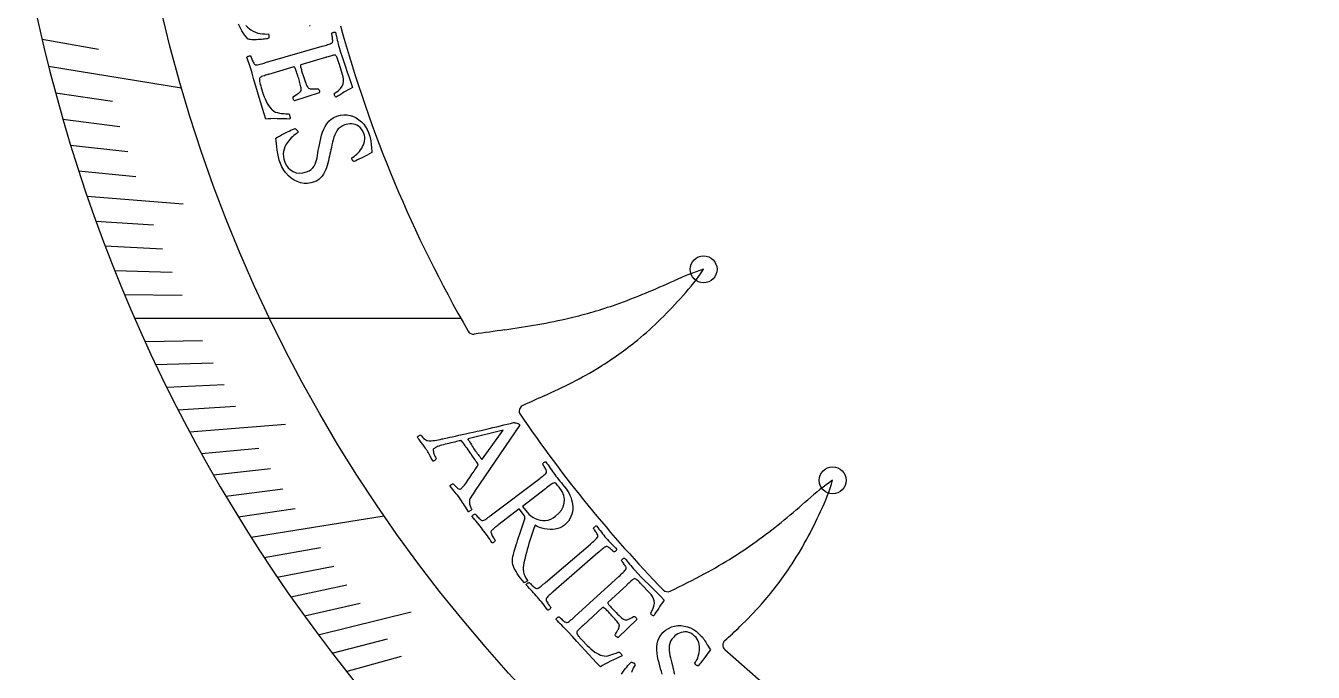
# Model space of a CAD drawing. Header units: millimetres. Extents: x -94 to 94, y -94 to 94.
# Drawn here: x -66.4 to -12.3, y -14.9 to 12.3 of the extents above; entities that cross this region are included whole.
import ezdxf

# ---------------------------------------------------------------- set-up
doc = ezdxf.new("R2010")
doc.units = ezdxf.units.MM
for name, color, linetype in [('CUT_INNER', 6, 'Continuous'), ('CUT_OUTER', 1, 'Continuous'), ('ENGRAVE', 7, 'Continuous'), ('ENGRAVE_FINE', 8, 'Continuous'), ('TEXT', 5, 'Continuous')]:
    doc.layers.add(name, color=color, linetype=linetype)

msp = doc.modelspace()

# ---------------------------------------------------------------- linework, layer by layer
at = {"layer": 'CUT_INNER'}
for centre, radius, start, end in [((0, 27.004), 67.496, 125.98241, 240.82111), ((-0.009, 27.001), 55.202, 195.4689, 209.9444), ((-35.215, -6.798), 9.263, 107.2103, 115.3942), ((-45.303, 6.902), 8.804, 317.4515, 326.5614), ((-63.52, 56.142), 59.75, 292.77412, 294.03163), ((-47.971, 18.677), 19.182, 283.2791, 289.3184), ((-49.293, 22.356), 23.091, 289.3961, 292.6761), ((-52.775, 13.256), 18.609, 314.4301, 318.5977), ((-49.133, 23.657), 24.296, 279.9884, 283.2492), ((39.773, -603.913), 609.53, 98.118737, 98.240452), ((-52.616, 43.585), 44.526, 278.1445, 279.9546), ((-50.602, 11.034), 15.502, 309.5309, 314.4427), ((-47.625, -0.428), 0.25, 210.0586, 278.2129), ((-49.736, 10.01), 14.16, 301.5225, 309.4648), ((-51.223, 12.466), 17.031, 297.0816, 301.4671), ((-56.26, 22.368), 28.141, 294.3725, 297.0355), ((-45.45, -3.899), 0.25, 119.6532, 214.2773), ((710.193, -1679.071), 1837.964, 114.248443, 114.280096), ((-0.05, 26.964), 55.147, 214.2085, 224.1029), ((-27.341, -14.483), 9.263, 124.0853, 132.2692), ((-40.971, -4.302), 8.804, 334.3265, 343.4364), ((-72.698, 37.529), 59.75, 309.64912, 310.90663), ((-49.275, 9.328), 23.091, 306.2711, 309.5511), ((-49.966, -0.391), 18.609, 331.3051, 335.4727), ((-46.881, 6.106), 19.077, 302.1704, 306.199), ((-47.242, -1.886), 15.502, 326.4059, 331.3177), ((-47.879, 7.733), 20.985, 298.3741, 302.1103), ((-52.403, 16.154), 30.544, 295.2713, 298.3345), ((-46.115, -2.615), 14.16, 318.3975, 326.3398), ((-39.471, -11.242), 0.25, 224.1211, 295.471), ((-48.251, -0.696), 17.031, 313.9566, 318.3421), ((-49.49, 0.454), 18.719, 311.5949, 314.2437), ((-36.896, -13.731), 0.25, 131.9149, 227.9883), ((-0.007, 26.994), 55.199, 227.8306, 243.3541)]:
    msp.add_arc(centre, radius, start, end, dxfattribs=at)
at = {"layer": 'CUT_OUTER'}
msp.add_arc((0, 0), 94.5, 187.01862, 352.61767, dxfattribs=at)
at = {"layer": 'ENGRAVE'}
for points in [[(-65.467, 10.579), (-59.88, 9.677)], [(-61.859, 0), (-48.156, 0)], [(-56.962, -9.205), (-51.374, -8.302)]]:
    msp.add_lwpolyline(points, dxfattribs=at)
for centre, radius in [((0, 27.004), 62.336), ((-37.955, 2.051), 0.567), ((-32.532, -6.811), 0.567)]:
    msp.add_circle(centre, radius, dxfattribs=at)
at = {"layer": 'ENGRAVE_FINE'}
for points in [[(-65.741, 11.711), (-63.365, 11.288)], [(-65.176, 9.461), (-62.786, 9.114)], [(-64.869, 8.355), (-62.472, 8.046)], [(-64.545, 7.263), (-62.142, 6.993)], [(-64.205, 6.185), (-61.798, 5.953)], [(-63.85, 5.12), (-59.822, 4.797)], [(-63.48, 4.068), (-61.065, 3.913)], [(-63.095, 3.03), (-60.678, 2.914)], [(-62.696, 2.006), (-60.277, 1.929)], [(-62.284, 0.996), (-59.864, 0.958)], [(-61.42, -0.983), (-59, -0.944)], [(-60.97, -1.951), (-58.55, -1.874)], [(-60.507, -2.906), (-58.09, -2.79)], [(-60.033, -3.847), (-57.618, -3.692)], [(-59.547, -4.775), (-55.519, -4.452)], [(-59.05, -5.688), (-56.643, -5.456)], [(-58.543, -6.588), (-56.141, -6.317)], [(-58.026, -7.474), (-55.629, -7.165)], [(-57.498, -8.346), (-55.108, -7.999)], [(-56.416, -10.05), (-54.04, -9.627)], [(-55.86, -10.882), (-53.493, -10.421)], [(-55.297, -11.7), (-52.938, -11.201)], [(-54.724, -12.505), (-52.376, -11.968)], [(-54.144, -13.296), (-50.24, -12.337)], [(-53.556, -14.074), (-51.23, -13.463)], [(-52.961, -14.839), (-50.647, -14.191)]]:
    msp.add_lwpolyline(points, dxfattribs=at)
at = {"layer": 'TEXT'}
for points in [[(-57.181, 12.285), (-57.115, 12.216), (-57.047, 12.156), (-56.977, 12.105), (-56.879, 12.047), (-56.781, 12.002), (-56.681, 11.969), (-56.579, 11.95), (-56.481, 11.939), (-56.39, 11.932), (-56.306, 11.93), (-56.23, 11.932), (-56.216, 11.885), (-56.211, 11.837), (-56.215, 11.79), (-56.228, 11.742), (-56.253, 11.736), (-56.289, 11.73), (-56.336, 11.724), (-56.394, 11.718), (-56.458, 11.712), (-56.526, 11.707), (-56.596, 11.701), (-56.668, 11.697), (-56.741, 11.693), (-56.809, 11.691), (-56.874, 11.691), (-56.935, 11.693), (-56.989, 11.697), (-57.033, 11.703), (-57.067, 11.71), (-57.09, 11.72), (-57.182, 11.825), (-57.267, 11.94), (-57.346, 12.066), (-57.42, 12.202), (-57.487, 12.351)], [(-54.483, 12.281), (-54.495, 12.278), (-54.508, 12.28)], [(-39.695, -14.947), (-39.727, -14.842), (-39.76, -14.733), (-39.793, -14.609), (-39.825, -14.481), (-39.855, -14.35), (-39.884, -14.214), (-39.907, -14.078), (-39.917, -13.943), (-39.916, -13.809), (-39.903, -13.677), (-39.874, -13.55), (-39.823, -13.429), (-39.752, -13.315), (-39.66, -13.207), (-39.548, -13.108), (-39.429, -13.029), (-39.303, -12.972), (-39.17, -12.935), (-39.035, -12.916), (-38.9, -12.916), (-38.766, -12.932), (-38.632, -12.965), (-38.503, -13.014), (-38.382, -13.076), (-38.27, -13.151), (-38.165, -13.24), (-38.165, -13.24), (-38.105, -13.298), (-38.052, -13.354), (-38.006, -13.406), (-37.967, -13.455), (-37.932, -13.503), (-37.898, -13.553), (-37.864, -13.605), (-37.832, -13.659), (-37.797, -13.716), (-37.758, -13.78), (-37.714, -13.85), (-37.665, -13.926), (-37.73, -14.021), (-37.798, -14.116), (-37.868, -14.211), (-37.941, -14.306), (-38.011, -14.395), (-38.071, -14.472), (-38.123, -14.537), (-38.165, -14.589), (-38.175, -14.599), (-38.188, -14.603), (-38.205, -14.601), (-38.225, -14.594), (-38.246, -14.584), (-38.264, -14.574), (-38.279, -14.564), (-38.291, -14.554), (-38.304, -14.54), (-38.313, -14.525), (-38.319, -14.51), (-38.321, -14.494), (-38.29, -14.447), (-38.259, -14.393), (-38.23, -14.332), (-38.202, -14.264), (-38.177, -14.191), (-38.157, -14.115), (-38.142, -14.037), (-38.132, -13.956), (-38.127, -13.874), (-38.13, -13.794), (-38.141, -13.713), (-38.158, -13.634), (-38.185, -13.557), (-38.222, -13.485), (-38.27, -13.418), (-38.329, -13.355), (-38.411, -13.285), (-38.493, -13.233), (-38.575, -13.198), (-38.658, -13.18), (-38.739, -13.176), (-38.817, -13.183), (-38.893, -13.201), (-38.967, -13.229), (-39.036, -13.265), (-39.1, -13.305), (-39.158, -13.349), (-39.21, -13.398), (-39.282, -13.483), (-39.337, -13.571), (-39.374, -13.663), (-39.394, -13.758), (-39.401, -13.856), (-39.398, -13.956), (-39.387, -14.059), (-39.366, -14.164), (-39.341, -14.271), (-39.316, -14.378), (-39.291, -14.487), (-39.266, -14.596), (-39.245, -14.678), (-39.222, -14.765), (-39.199, -14.856), (-39.174, -14.951)], [(-41.403, -14.947), (-41.345, -14.869), (-41.287, -14.792), (-41.233, -14.721), (-41.181, -14.655), (-41.133, -14.594), (-41.09, -14.542), (-41.056, -14.501), (-41.03, -14.471), (-41.014, -14.453), (-40.992, -14.453), (-40.971, -14.455), (-40.95, -14.459), (-40.929, -14.465), (-40.909, -14.472), (-40.89, -14.481), (-40.873, -14.493), (-40.858, -14.506), (-40.843, -14.525), (-40.836, -14.546), (-40.838, -14.568), (-40.848, -14.59), (-40.872, -14.631), (-40.898, -14.68), (-40.926, -14.738), (-40.956, -14.806), (-40.984, -14.88)]]:
    msp.add_lwpolyline(points, dxfattribs=at)
for points in [[(-53.262, 11.366), (-53.204, 11.174), (-53.141, 10.974), (-53.071, 10.765), (-52.996, 10.547), (-52.919, 10.326), (-52.844, 10.108), (-52.77, 9.892), (-52.7, 9.678), (-52.797, 9.63), (-52.89, 9.581), (-52.978, 9.532), (-53.06, 9.482), (-53.142, 9.431), (-53.224, 9.381), (-53.309, 9.331), (-53.395, 9.28), (-53.412, 9.292), (-53.428, 9.31), (-53.442, 9.334), (-53.453, 9.364), (-53.461, 9.396), (-53.462, 9.422), (-53.454, 9.441), (-53.439, 9.453), (-53.303, 9.551), (-53.201, 9.647), (-53.131, 9.742), (-53.095, 9.836), (-53.082, 9.931), (-53.082, 10.029), (-53.095, 10.13), (-53.122, 10.234), (-53.264, 10.69), (-53.27, 10.71), (-53.279, 10.736), (-53.29, 10.769), (-53.303, 10.809), (-53.318, 10.851), (-53.334, 10.892), (-53.35, 10.931), (-53.367, 10.968), (-53.384, 11), (-53.401, 11.023), (-53.417, 11.038), (-53.433, 11.043), (-53.466, 11.041), (-53.502, 11.037), (-53.543, 11.029), (-53.587, 11.018), (-53.633, 11.006), (-53.68, 10.992), (-53.727, 10.979), (-53.776, 10.965), (-53.794, 10.959), (-53.811, 10.954), (-53.826, 10.95), (-53.838, 10.946), (-54.875, 10.637), (-54.884, 10.629), (-54.888, 10.613), (-54.887, 10.588), (-54.882, 10.556), (-54.873, 10.517), (-54.863, 10.477), (-54.851, 10.435), (-54.838, 10.391), (-54.751, 10.106), (-54.722, 10.014), (-54.694, 9.933), (-54.669, 9.864), (-54.645, 9.805), (-54.621, 9.757), (-54.597, 9.717), (-54.571, 9.685), (-54.544, 9.662), (-54.514, 9.646), (-54.48, 9.634), (-54.442, 9.626), (-54.4, 9.623), (-54.352, 9.622), (-54.297, 9.623), (-54.235, 9.626), (-54.165, 9.63), (-54.146, 9.629), (-54.129, 9.618), (-54.114, 9.597), (-54.101, 9.566), (-54.093, 9.534), (-54.09, 9.507), (-54.092, 9.483), (-54.099, 9.463), (-55.139, 9.125), (-55.154, 9.136), (-55.167, 9.154), (-55.179, 9.178), (-55.191, 9.208), (-55.198, 9.24), (-55.199, 9.266), (-55.192, 9.288), (-55.178, 9.305), (-55.111, 9.348), (-55.053, 9.385), (-55.006, 9.417), (-54.97, 9.444), (-54.941, 9.466), (-54.918, 9.486), (-54.9, 9.504), (-54.888, 9.519), (-54.879, 9.533), (-54.871, 9.548), (-54.865, 9.564), (-54.861, 9.58), (-54.856, 9.602), (-54.856, 9.633), (-54.861, 9.671), (-54.87, 9.719), (-54.883, 9.772), (-54.896, 9.827), (-54.911, 9.884), (-54.928, 9.944), (-54.945, 10.004), (-54.962, 10.062), (-54.979, 10.118), (-54.995, 10.172), (-55.007, 10.21), (-55.02, 10.25), (-55.034, 10.292), (-55.049, 10.337), (-55.064, 10.381), (-55.079, 10.422), (-55.094, 10.46), (-55.108, 10.494), (-55.123, 10.522), (-55.137, 10.54), (-55.151, 10.55), (-55.166, 10.55), (-56.225, 10.234), (-56.231, 10.232), (-56.239, 10.23), (-56.248, 10.227), (-56.259, 10.224), (-56.302, 10.211), (-56.35, 10.196), (-56.404, 10.179), (-56.463, 10.16), (-56.519, 10.141), (-56.559, 10.123), (-56.586, 10.106), (-56.598, 10.091), (-56.607, 10.056), (-56.611, 10.018), (-56.61, 9.977), (-56.604, 9.935), (-56.593, 9.886), (-56.578, 9.826), (-56.558, 9.754), (-56.532, 9.67), (-56.449, 9.399), (-56.415, 9.299), (-56.376, 9.202), (-56.332, 9.107), (-56.284, 9.014), (-56.232, 8.929), (-56.179, 8.855), (-56.125, 8.792), (-56.071, 8.741), (-56.006, 8.693), (-55.935, 8.655), (-55.858, 8.628), (-55.774, 8.611), (-55.686, 8.599), (-55.595, 8.59), (-55.5, 8.582), (-55.403, 8.576), (-55.385, 8.572), (-55.369, 8.559), (-55.355, 8.538), (-55.343, 8.508), (-55.329, 8.461), (-55.323, 8.421), (-55.323, 8.387), (-55.331, 8.361), (-55.459, 8.363), (-55.591, 8.366), (-55.728, 8.37), (-55.868, 8.374), (-56.005, 8.376), (-56.13, 8.373), (-56.242, 8.366), (-56.343, 8.353), (-56.417, 8.58), (-56.489, 8.807), (-56.558, 9.034), (-56.624, 9.262), (-56.691, 9.496), (-56.764, 9.745), (-56.841, 10.008), (-56.922, 10.285), (-56.951, 10.382), (-56.979, 10.472), (-57.007, 10.558), (-57.034, 10.638), (-57.06, 10.716), (-57.086, 10.796), (-57.111, 10.878), (-57.135, 10.962), (-57.124, 10.976), (-57.108, 10.987), (-57.087, 10.997), (-57.06, 11.005), (-57.033, 11.01), (-57.01, 11.012), (-56.99, 11.011), (-56.975, 11.007), (-56.968, 10.986), (-56.959, 10.958), (-56.946, 10.923), (-56.93, 10.881), (-56.912, 10.837), (-56.892, 10.794), (-56.871, 10.753), (-56.848, 10.713), (-56.826, 10.679), (-56.805, 10.655), (-56.787, 10.642), (-56.771, 10.638), (-56.731, 10.638), (-56.687, 10.643), (-56.639, 10.651), (-56.586, 10.663), (-56.531, 10.678), (-56.473, 10.693), (-56.413, 10.71), (-56.351, 10.728), (-53.97, 11.416), (-53.908, 11.434), (-53.848, 11.451), (-53.79, 11.469), (-53.734, 11.487), (-53.681, 11.505), (-53.635, 11.523), (-53.595, 11.543), (-53.561, 11.563), (-53.547, 11.575), (-53.538, 11.596), (-53.533, 11.625), (-53.534, 11.663), (-53.537, 11.705), (-53.542, 11.748), (-53.548, 11.792), (-53.556, 11.837), (-53.563, 11.878), (-53.57, 11.912), (-53.576, 11.94), (-53.581, 11.96), (-53.569, 11.971), (-53.553, 11.982), (-53.532, 11.992), (-53.506, 12.001), (-53.48, 12.008), (-53.456, 12.011), (-53.437, 12.01), (-53.421, 12.005), (-53.401, 11.922), (-53.381, 11.841), (-53.362, 11.759), (-53.344, 11.679), (-53.325, 11.599), (-53.305, 11.521), (-53.284, 11.443), (-53.262, 11.366)], [(-52.028, 7.789), (-52, 7.71), (-51.977, 7.637), (-51.959, 7.57), (-51.946, 7.509), (-51.936, 7.45), (-51.927, 7.39), (-51.92, 7.329), (-51.914, 7.266), (-51.909, 7.199), (-51.902, 7.124), (-51.893, 7.042), (-51.883, 6.953), (-51.984, 6.897), (-52.087, 6.841), (-52.192, 6.787), (-52.299, 6.734), (-52.401, 6.685), (-52.489, 6.642), (-52.564, 6.607), (-52.625, 6.58), (-52.638, 6.575), (-52.652, 6.577), (-52.666, 6.586), (-52.681, 6.601), (-52.695, 6.619), (-52.707, 6.636), (-52.716, 6.652), (-52.722, 6.666), (-52.727, 6.684), (-52.729, 6.702), (-52.728, 6.718), (-52.723, 6.734), (-52.674, 6.762), (-52.623, 6.797), (-52.57, 6.839), (-52.514, 6.888), (-52.46, 6.942), (-52.408, 7.001), (-52.36, 7.064), (-52.315, 7.132), (-52.275, 7.203), (-52.242, 7.277), (-52.216, 7.354), (-52.197, 7.433), (-52.186, 7.513), (-52.188, 7.595), (-52.201, 7.676), (-52.226, 7.759), (-52.269, 7.857), (-52.319, 7.941), (-52.378, 8.008), (-52.444, 8.061), (-52.514, 8.1), (-52.588, 8.128), (-52.664, 8.146), (-52.742, 8.153), (-52.82, 8.152), (-52.895, 8.145), (-52.967, 8.13), (-53.036, 8.11), (-53.138, 8.065), (-53.226, 8.01), (-53.3, 7.945), (-53.36, 7.868), (-53.409, 7.783), (-53.451, 7.692), (-53.486, 7.595), (-53.514, 7.492), (-53.539, 7.385), (-53.564, 7.277), (-53.589, 7.169), (-53.615, 7.06), (-53.633, 6.977), (-53.651, 6.889), (-53.67, 6.797), (-53.69, 6.701), (-53.711, 6.603), (-53.736, 6.504), (-53.764, 6.407), (-53.795, 6.309), (-53.831, 6.214), (-53.874, 6.123), (-53.924, 6.038), (-53.981, 5.958), (-54.047, 5.885), (-54.122, 5.822), (-54.207, 5.769), (-54.301, 5.725), (-54.448, 5.679), (-54.593, 5.658), (-54.739, 5.66), (-54.883, 5.687), (-55.024, 5.735), (-55.156, 5.8), (-55.281, 5.882), (-55.397, 5.981), (-55.502, 6.094), (-55.593, 6.217), (-55.67, 6.35), (-55.731, 6.493), (-55.778, 6.632), (-55.816, 6.772), (-55.845, 6.913), (-55.865, 7.053), (-55.881, 7.19), (-55.896, 7.319), (-55.912, 7.441), (-55.928, 7.554), (-55.851, 7.599), (-55.771, 7.645), (-55.687, 7.69), (-55.601, 7.735), (-55.515, 7.778), (-55.434, 7.818), (-55.359, 7.854), (-55.289, 7.887), (-55.227, 7.915), (-55.178, 7.937), (-55.142, 7.952), (-55.119, 7.961), (-55.101, 7.952), (-55.083, 7.94), (-55.066, 7.927), (-55.049, 7.913), (-55.034, 7.898), (-55.022, 7.881), (-55.011, 7.863), (-55.003, 7.844), (-54.998, 7.82), (-55.002, 7.799), (-55.013, 7.781), (-55.032, 7.765), (-55.071, 7.739), (-55.116, 7.706), (-55.167, 7.666), (-55.223, 7.619), (-55.282, 7.564), (-55.34, 7.503), (-55.396, 7.436), (-55.451, 7.361), (-55.501, 7.28), (-55.542, 7.193), (-55.574, 7.1), (-55.597, 7.002), (-55.608, 6.897), (-55.602, 6.787), (-55.581, 6.671), (-55.543, 6.549), (-55.484, 6.424), (-55.407, 6.316), (-55.31, 6.225), (-55.195, 6.151), (-55.066, 6.101), (-54.928, 6.083), (-54.782, 6.097), (-54.628, 6.142), (-54.523, 6.189), (-54.435, 6.245), (-54.365, 6.308), (-54.312, 6.38), (-54.271, 6.458), (-54.237, 6.543), (-54.21, 6.633), (-54.19, 6.73), (-54.173, 6.831), (-54.155, 6.935), (-54.138, 7.043), (-54.119, 7.155), (-54.094, 7.281), (-54.066, 7.41), (-54.035, 7.541), (-54.001, 7.676), (-53.961, 7.808), (-53.911, 7.933), (-53.85, 8.053), (-53.78, 8.165), (-53.697, 8.267), (-53.599, 8.353), (-53.485, 8.424), (-53.355, 8.479), (-53.21, 8.519), (-53.069, 8.537), (-52.93, 8.533), (-52.795, 8.508), (-52.665, 8.464), (-52.544, 8.405), (-52.431, 8.331), (-52.325, 8.242), (-52.231, 8.142), (-52.15, 8.033), (-52.083, 7.915), (-52.028, 7.789)], [(-48.941, -5.077), (-48.931, -5.075), (-48.902, -5.069), (-48.855, -5.059), (-48.788, -5.045), (-48.705, -5.027), (-48.608, -5.005), (-48.498, -4.981), (-48.374, -4.954), (-48.24, -4.923), (-48.099, -4.892), (-47.949, -4.859), (-47.792, -4.825), (-47.631, -4.79), (-47.467, -4.753), (-47.301, -4.715), (-47.134, -4.676), (-46.967, -4.637), (-46.804, -4.598), (-46.645, -4.56), (-46.489, -4.522), (-46.339, -4.486), (-46.198, -4.452), (-46.067, -4.42), (-45.945, -4.391), (-45.917, -4.389), (-45.883, -4.392), (-45.844, -4.4), (-45.801, -4.412), (-45.759, -4.427), (-45.726, -4.442), (-45.702, -4.458), (-45.686, -4.474), (-45.683, -4.479), (-45.681, -4.482), (-45.681, -4.485), (-45.68, -4.487), (-45.681, -4.49), (-45.681, -4.494), (-45.68, -4.498), (-45.68, -4.504), (-47.548, -7.239), (-47.638, -7.376), (-47.705, -7.48), (-47.748, -7.549), (-47.769, -7.583), (-47.783, -7.617), (-47.792, -7.655), (-47.794, -7.698), (-47.791, -7.745), (-47.783, -7.793), (-47.773, -7.84), (-47.759, -7.884), (-47.743, -7.927), (-47.727, -7.964), (-47.713, -7.994), (-47.702, -8.015), (-47.694, -8.029), (-47.701, -8.047), (-47.715, -8.065), (-47.733, -8.082), (-47.757, -8.098), (-47.782, -8.113), (-47.801, -8.123), (-47.815, -8.13), (-47.824, -8.133), (-47.87, -8.06), (-47.914, -7.992), (-47.955, -7.927), (-47.993, -7.866), (-48.033, -7.804), (-48.078, -7.738), (-48.127, -7.667), (-48.181, -7.591), (-48.239, -7.511), (-48.293, -7.439), (-48.342, -7.374), (-48.387, -7.317), (-48.433, -7.261), (-48.484, -7.197), (-48.54, -7.127), (-48.602, -7.05), (-48.596, -7.033), (-48.585, -7.016), (-48.568, -7), (-48.545, -6.984), (-48.521, -6.971), (-48.499, -6.962), (-48.48, -6.958), (-48.462, -6.959), (-48.443, -6.984), (-48.418, -7.013), (-48.386, -7.047), (-48.347, -7.085), (-48.308, -7.122), (-48.272, -7.15), (-48.239, -7.17), (-48.211, -7.181), (-48.193, -7.181), (-48.174, -7.177), (-48.152, -7.167), (-48.129, -7.152), (-48.105, -7.132), (-48.076, -7.103), (-48.042, -7.064), (-48.004, -7.016), (-47.962, -6.961), (-47.918, -6.901), (-47.873, -6.837), (-47.825, -6.769), (-47.778, -6.698), (-47.73, -6.628), (-47.684, -6.559), (-47.639, -6.491), (-47.596, -6.426), (-47.557, -6.367), (-47.522, -6.315), (-47.491, -6.268), (-47.465, -6.229), (-47.447, -6.202), (-47.436, -6.185), (-47.432, -6.18), (-47.432, -6.179), (-47.432, -6.176), (-47.431, -6.171), (-47.429, -6.163), (-47.429, -6.156), (-47.429, -6.149), (-47.431, -6.143), (-47.433, -6.137), (-47.458, -6.097), (-47.486, -6.054), (-47.518, -6.006), (-47.553, -5.955), (-47.59, -5.902), (-47.625, -5.851), (-47.658, -5.802), (-47.691, -5.755), (-47.699, -5.743), (-47.708, -5.731), (-47.716, -5.719), (-47.724, -5.706), (-47.732, -5.694), (-47.74, -5.683), (-47.747, -5.673), (-47.754, -5.662), (-47.803, -5.592), (-47.847, -5.527), (-47.889, -5.468), (-47.926, -5.415), (-47.965, -5.361), (-48.01, -5.301), (-48.06, -5.233), (-48.117, -5.159), (-48.119, -5.156), (-48.123, -5.154), (-48.127, -5.151), (-48.134, -5.149), (-48.14, -5.147), (-48.144, -5.145), (-48.147, -5.144), (-48.148, -5.144), (-48.156, -5.146), (-48.179, -5.151), (-48.217, -5.16), (-48.271, -5.173), (-48.336, -5.188), (-48.407, -5.204), (-48.483, -5.222), (-48.566, -5.24), (-48.65, -5.26), (-48.73, -5.279), (-48.807, -5.298), (-48.882, -5.317), (-48.955, -5.336), (-49.02, -5.356), (-49.078, -5.376), (-49.128, -5.397), (-49.172, -5.418), (-49.21, -5.438), (-49.243, -5.456), (-49.27, -5.473), (-49.293, -5.495), (-49.307, -5.525), (-49.311, -5.563), (-49.306, -5.609), (-49.294, -5.658), (-49.28, -5.706), (-49.262, -5.752), (-49.241, -5.798), (-49.22, -5.838), (-49.204, -5.87), (-49.191, -5.893), (-49.182, -5.907), (-49.187, -5.917), (-49.197, -5.93), (-49.212, -5.945), (-49.234, -5.964), (-49.257, -5.981), (-49.278, -5.995), (-49.297, -6.005), (-49.314, -6.01), (-49.342, -5.962), (-49.368, -5.918), (-49.392, -5.877), (-49.413, -5.839), (-49.433, -5.804), (-49.453, -5.768), (-49.473, -5.732), (-49.493, -5.697), (-49.516, -5.658), (-49.542, -5.615), (-49.572, -5.567), (-49.607, -5.514), (-49.642, -5.46), (-49.675, -5.412), (-49.706, -5.368), (-49.734, -5.329), (-49.761, -5.293), (-49.789, -5.256), (-49.816, -5.22), (-49.843, -5.183), (-49.872, -5.144), (-49.904, -5.1), (-49.939, -5.051), (-49.977, -4.996), (-49.973, -4.987), (-49.962, -4.975), (-49.945, -4.962), (-49.922, -4.946), (-49.897, -4.931), (-49.874, -4.919), (-49.854, -4.911), (-49.837, -4.906), (-49.819, -4.932), (-49.792, -4.964), (-49.758, -5.003), (-49.715, -5.047), (-49.67, -5.088), (-49.627, -5.119), (-49.587, -5.137), (-49.55, -5.144), (-49.477, -5.149), (-49.404, -5.149), (-49.329, -5.145), (-49.254, -5.135), (-49.178, -5.123), (-49.1, -5.109), (-49.021, -5.094), (-48.941, -5.077)], [(-46.377, -4.707), (-47.839, -5.072), (-47.839, -5.072), (-47.841, -5.074), (-47.843, -5.077), (-47.847, -5.081), (-47.85, -5.085), (-47.852, -5.089), (-47.853, -5.092), (-47.852, -5.095), (-47.821, -5.145), (-47.788, -5.2), (-47.75, -5.258), (-47.709, -5.322), (-47.669, -5.384), (-47.632, -5.439), (-47.6, -5.488), (-47.571, -5.53), (-47.534, -5.584), (-47.497, -5.636), (-47.462, -5.683), (-47.428, -5.728), (-47.394, -5.772), (-47.358, -5.818), (-47.321, -5.867), (-47.282, -5.917), (-47.279, -5.921), (-47.274, -5.923), (-47.268, -5.923), (-47.262, -5.921), (-47.256, -5.918), (-47.252, -5.916), (-47.249, -5.915), (-47.248, -5.915)], [(-43.719, -7.183), (-43.664, -7.26), (-43.614, -7.342), (-43.57, -7.431), (-43.532, -7.526), (-43.499, -7.625), (-43.475, -7.726), (-43.459, -7.828), (-43.451, -7.931), (-43.453, -8.035), (-43.465, -8.138), (-43.489, -8.239), (-43.524, -8.338), (-43.571, -8.435), (-43.632, -8.527), (-43.708, -8.613), (-43.797, -8.694), (-43.882, -8.754), (-43.974, -8.802), (-44.074, -8.838), (-44.182, -8.862), (-44.294, -8.875), (-44.407, -8.877), (-44.52, -8.87), (-44.633, -8.852), (-44.744, -8.825), (-44.847, -8.79), (-44.943, -8.746), (-45.033, -8.695), (-45.084, -8.832), (-45.131, -8.965), (-45.175, -9.093), (-45.216, -9.218), (-45.255, -9.341), (-45.292, -9.464), (-45.327, -9.589), (-45.361, -9.715), (-45.395, -9.846), (-45.43, -9.983), (-45.467, -10.127), (-45.504, -10.279), (-45.523, -10.378), (-45.533, -10.473), (-45.533, -10.563), (-45.523, -10.649), (-45.501, -10.735), (-45.465, -10.824), (-45.415, -10.917), (-45.351, -11.013), (-45.356, -11.03), (-45.368, -11.047), (-45.386, -11.063), (-45.412, -11.08), (-45.438, -11.094), (-45.458, -11.105), (-45.473, -11.112), (-45.483, -11.115), (-45.573, -11.005), (-45.653, -10.903), (-45.722, -10.809), (-45.782, -10.722), (-45.832, -10.645), (-45.872, -10.576), (-45.904, -10.517), (-45.925, -10.468), (-45.936, -10.434), (-45.948, -10.393), (-45.961, -10.345), (-45.975, -10.29), (-45.985, -10.229), (-45.987, -10.162), (-45.981, -10.09), (-45.966, -10.011), (-45.957, -9.976), (-45.944, -9.928), (-45.927, -9.867), (-45.906, -9.793), (-45.881, -9.709), (-45.853, -9.616), (-45.822, -9.516), (-45.788, -9.407), (-45.751, -9.293), (-45.713, -9.175), (-45.673, -9.053), (-45.632, -8.928), (-45.591, -8.802), (-45.548, -8.678), (-45.506, -8.555), (-45.463, -8.435), (-45.456, -8.393), (-45.463, -8.349), (-45.482, -8.302), (-45.515, -8.252), (-45.698, -8.015), (-46.557, -8.673), (-46.564, -8.678), (-46.571, -8.684), (-46.578, -8.689), (-46.585, -8.694), (-46.592, -8.7), (-46.599, -8.705), (-46.607, -8.711), (-46.614, -8.716), (-46.657, -8.75), (-46.699, -8.782), (-46.738, -8.813), (-46.775, -8.843), (-46.808, -8.872), (-46.837, -8.9), (-46.862, -8.926), (-46.882, -8.952), (-46.887, -8.969), (-46.886, -8.993), (-46.879, -9.024), (-46.866, -9.061), (-46.848, -9.102), (-46.828, -9.143), (-46.806, -9.184), (-46.781, -9.225), (-46.757, -9.262), (-46.736, -9.293), (-46.719, -9.318), (-46.706, -9.335), (-46.712, -9.35), (-46.723, -9.367), (-46.739, -9.384), (-46.759, -9.403), (-46.781, -9.42), (-46.801, -9.431), (-46.82, -9.437), (-46.838, -9.437), (-46.888, -9.363), (-46.938, -9.29), (-46.987, -9.219), (-47.034, -9.149), (-47.082, -9.08), (-47.132, -9.011), (-47.183, -8.942), (-47.235, -8.872), (-47.287, -8.804), (-47.34, -8.737), (-47.395, -8.669), (-47.45, -8.602), (-47.507, -8.534), (-47.564, -8.466), (-47.622, -8.397), (-47.681, -8.328), (-47.675, -8.311), (-47.665, -8.294), (-47.648, -8.277), (-47.626, -8.261), (-47.603, -8.247), (-47.582, -8.236), (-47.563, -8.23), (-47.547, -8.229), (-47.533, -8.246), (-47.514, -8.268), (-47.49, -8.296), (-47.46, -8.33), (-47.428, -8.365), (-47.394, -8.398), (-47.359, -8.429), (-47.324, -8.458), (-47.291, -8.482), (-47.263, -8.496), (-47.242, -8.503), (-47.225, -8.501), (-47.188, -8.486), (-47.148, -8.466), (-47.106, -8.442), (-47.061, -8.412), (-47.015, -8.378), (-46.966, -8.343), (-46.916, -8.306), (-46.865, -8.267), (-44.888, -6.772), (-44.836, -6.733), (-44.787, -6.695), (-44.739, -6.658), (-44.692, -6.622), (-44.65, -6.586), (-44.613, -6.552), (-44.583, -6.52), (-44.558, -6.489), (-44.549, -6.472), (-44.548, -6.45), (-44.554, -6.421), (-44.568, -6.386), (-44.587, -6.348), (-44.606, -6.309), (-44.627, -6.271), (-44.649, -6.233), (-44.67, -6.198), (-44.688, -6.169), (-44.703, -6.147), (-44.715, -6.13), (-44.708, -6.115), (-44.696, -6.099), (-44.68, -6.082), (-44.66, -6.064), (-44.637, -6.048), (-44.617, -6.037), (-44.598, -6.031), (-44.581, -6.031), (-44.533, -6.1), (-44.486, -6.169), (-44.44, -6.238), (-44.395, -6.305), (-44.349, -6.372), (-44.303, -6.438), (-44.257, -6.503), (-44.209, -6.566), (-44.158, -6.633), (-44.104, -6.701), (-44.048, -6.772), (-43.989, -6.844), (-43.927, -6.92), (-43.861, -7.002), (-43.792, -7.09), (-43.719, -7.183)], [(-44.169, -8.319), (-44.035, -8.196), (-43.929, -8.064), (-43.853, -7.924), (-43.804, -7.776), (-43.792, -7.619), (-43.824, -7.456), (-43.899, -7.285), (-44.019, -7.107), (-44.037, -7.085), (-44.059, -7.057), (-44.087, -7.024), (-44.119, -6.987), (-44.152, -6.953), (-44.181, -6.93), (-44.208, -6.919), (-44.231, -6.919), (-44.262, -6.93), (-44.299, -6.949), (-44.342, -6.975), (-44.391, -7.009), (-44.442, -7.047), (-44.494, -7.085), (-44.546, -7.125), (-44.598, -7.164), (-45.557, -7.906), (-45.371, -8.148), (-45.298, -8.23), (-45.217, -8.303), (-45.127, -8.366), (-45.028, -8.418), (-44.923, -8.458), (-44.816, -8.485), (-44.706, -8.497), (-44.595, -8.496), (-44.483, -8.479), (-44.375, -8.443), (-44.27, -8.39), (-44.169, -8.319)], [(-42.045, -9.24), (-41.991, -9.301), (-41.937, -9.361), (-41.883, -9.419), (-41.828, -9.476), (-41.773, -9.533), (-41.717, -9.591), (-41.66, -9.65), (-41.602, -9.711), (-41.606, -9.728), (-41.616, -9.745), (-41.631, -9.763), (-41.652, -9.781), (-41.674, -9.797), (-41.694, -9.81), (-41.712, -9.818), (-41.727, -9.821), (-41.741, -9.806), (-41.761, -9.787), (-41.786, -9.762), (-41.816, -9.733), (-41.85, -9.703), (-41.883, -9.674), (-41.916, -9.648), (-41.949, -9.623), (-41.98, -9.602), (-42.007, -9.59), (-42.03, -9.586), (-42.049, -9.589), (-42.078, -9.604), (-42.109, -9.624), (-42.143, -9.648), (-42.179, -9.675), (-42.216, -9.707), (-42.255, -9.739), (-42.296, -9.774), (-42.338, -9.81), (-42.344, -9.816), (-42.351, -9.822), (-42.358, -9.828), (-42.364, -9.833), (-42.371, -9.839), (-42.378, -9.845), (-42.385, -9.851), (-42.391, -9.857), (-44.262, -11.483), (-44.269, -11.489), (-44.275, -11.495), (-44.282, -11.501), (-44.289, -11.507), (-44.296, -11.512), (-44.302, -11.518), (-44.309, -11.524), (-44.316, -11.53), (-44.357, -11.566), (-44.397, -11.601), (-44.434, -11.635), (-44.469, -11.667), (-44.5, -11.698), (-44.528, -11.727), (-44.55, -11.755), (-44.569, -11.782), (-44.573, -11.8), (-44.571, -11.823), (-44.562, -11.854), (-44.546, -11.89), (-44.526, -11.93), (-44.503, -11.969), (-44.478, -12.009), (-44.451, -12.048), (-44.425, -12.084), (-44.402, -12.114), (-44.384, -12.137), (-44.37, -12.154), (-44.375, -12.169), (-44.385, -12.186), (-44.399, -12.205), (-44.418, -12.225), (-44.439, -12.243), (-44.459, -12.255), (-44.477, -12.262), (-44.495, -12.264), (-44.55, -12.193), (-44.604, -12.123), (-44.657, -12.055), (-44.709, -11.988), (-44.761, -11.922), (-44.815, -11.857), (-44.87, -11.79), (-44.926, -11.724), (-44.982, -11.66), (-45.04, -11.596), (-45.098, -11.531), (-45.158, -11.467), (-45.218, -11.403), (-45.28, -11.339), (-45.342, -11.274), (-45.405, -11.208), (-45.401, -11.191), (-45.391, -11.174), (-45.376, -11.156), (-45.355, -11.138), (-45.332, -11.123), (-45.312, -11.111), (-45.293, -11.104), (-45.277, -11.101), (-45.263, -11.117), (-45.242, -11.139), (-45.217, -11.165), (-45.185, -11.197), (-45.15, -11.23), (-45.114, -11.261), (-45.078, -11.29), (-45.041, -11.316), (-45.006, -11.338), (-44.978, -11.351), (-44.956, -11.356), (-44.939, -11.353), (-44.903, -11.336), (-44.865, -11.314), (-44.824, -11.287), (-44.782, -11.254), (-44.737, -11.217), (-44.691, -11.179), (-44.643, -11.139), (-44.594, -11.098), (-42.71, -9.487), (-42.661, -9.445), (-42.614, -9.404), (-42.568, -9.364), (-42.524, -9.325), (-42.484, -9.287), (-42.449, -9.251), (-42.421, -9.217), (-42.398, -9.184), (-42.391, -9.167), (-42.391, -9.145), (-42.399, -9.116), (-42.415, -9.082), (-42.435, -9.045), (-42.458, -9.008), (-42.481, -8.97), (-42.507, -8.933), (-42.531, -8.898), (-42.551, -8.87), (-42.567, -8.847), (-42.58, -8.831), (-42.574, -8.816), (-42.564, -8.8), (-42.549, -8.782), (-42.529, -8.762), (-42.508, -8.745), (-42.488, -8.733), (-42.47, -8.726), (-42.453, -8.724), (-42.401, -8.791), (-42.349, -8.857), (-42.298, -8.923), (-42.248, -8.989), (-42.198, -9.054), (-42.148, -9.117), (-42.096, -9.179), (-42.045, -9.24)], [(-40.854, -10.577), (-40.717, -10.724), (-40.571, -10.876), (-40.416, -11.033), (-40.253, -11.194), (-40.086, -11.358), (-39.922, -11.521), (-39.761, -11.682), (-39.603, -11.843), (-39.669, -11.929), (-39.73, -12.014), (-39.787, -12.097), (-39.839, -12.178), (-39.89, -12.26), (-39.942, -12.341), (-39.995, -12.424), (-40.05, -12.507), (-40.071, -12.504), (-40.093, -12.495), (-40.116, -12.479), (-40.14, -12.458), (-40.161, -12.432), (-40.173, -12.41), (-40.174, -12.389), (-40.166, -12.371), (-40.088, -12.224), (-40.038, -12.092), (-40.018, -11.976), (-40.027, -11.876), (-40.057, -11.785), (-40.101, -11.697), (-40.157, -11.613), (-40.227, -11.531), (-40.556, -11.185), (-40.571, -11.17), (-40.59, -11.15), (-40.615, -11.125), (-40.644, -11.096), (-40.676, -11.064), (-40.708, -11.035), (-40.74, -11.007), (-40.772, -10.981), (-40.801, -10.96), (-40.826, -10.946), (-40.847, -10.941), (-40.864, -10.943), (-40.893, -10.959), (-40.923, -10.979), (-40.956, -11.004), (-40.991, -11.033), (-41.027, -11.065), (-41.063, -11.097), (-41.1, -11.131), (-41.137, -11.165), (-41.151, -11.178), (-41.164, -11.19), (-41.175, -11.2), (-41.185, -11.209), (-41.978, -11.945), (-41.982, -11.956), (-41.979, -11.972), (-41.967, -11.994), (-41.948, -12.021), (-41.923, -12.051), (-41.896, -12.083), (-41.867, -12.115), (-41.836, -12.149), (-41.632, -12.366), (-41.565, -12.436), (-41.505, -12.496), (-41.451, -12.547), (-41.404, -12.589), (-41.361, -12.622), (-41.321, -12.647), (-41.284, -12.664), (-41.25, -12.672), (-41.216, -12.674), (-41.18, -12.67), (-41.142, -12.66), (-41.103, -12.645), (-41.06, -12.624), (-41.011, -12.598), (-40.957, -12.568), (-40.896, -12.534), (-40.878, -12.526), (-40.858, -12.529), (-40.835, -12.541), (-40.81, -12.563), (-40.788, -12.588), (-40.774, -12.611), (-40.765, -12.633), (-40.762, -12.655), (-41.546, -13.417), (-41.564, -13.414), (-41.584, -13.404), (-41.605, -13.388), (-41.629, -13.366), (-41.65, -13.341), (-41.662, -13.317), (-41.666, -13.295), (-41.661, -13.273), (-41.619, -13.205), (-41.584, -13.146), (-41.556, -13.097), (-41.535, -13.057), (-41.519, -13.024), (-41.508, -12.996), (-41.499, -12.972), (-41.495, -12.953), (-41.493, -12.936), (-41.493, -12.92), (-41.495, -12.903), (-41.498, -12.886), (-41.503, -12.865), (-41.517, -12.837), (-41.538, -12.805), (-41.568, -12.766), (-41.602, -12.724), (-41.639, -12.681), (-41.678, -12.636), (-41.719, -12.59), (-41.761, -12.544), (-41.802, -12.499), (-41.841, -12.456), (-41.88, -12.415), (-41.907, -12.386), (-41.936, -12.356), (-41.968, -12.324), (-42.001, -12.291), (-42.034, -12.258), (-42.066, -12.228), (-42.096, -12.201), (-42.124, -12.176), (-42.149, -12.158), (-42.17, -12.147), (-42.187, -12.145), (-42.2, -12.151), (-43.011, -12.903), (-43.015, -12.908), (-43.021, -12.913), (-43.028, -12.92), (-43.037, -12.927), (-43.069, -12.958), (-43.106, -12.993), (-43.147, -13.032), (-43.191, -13.075), (-43.232, -13.117), (-43.261, -13.151), (-43.278, -13.177), (-43.282, -13.196), (-43.274, -13.232), (-43.261, -13.268), (-43.242, -13.303), (-43.218, -13.339), (-43.187, -13.378), (-43.146, -13.425), (-43.096, -13.481), (-43.037, -13.545), (-42.842, -13.751), (-42.767, -13.826), (-42.689, -13.896), (-42.608, -13.962), (-42.524, -14.023), (-42.439, -14.077), (-42.359, -14.12), (-42.283, -14.152), (-42.212, -14.174), (-42.133, -14.188), (-42.053, -14.191), (-41.971, -14.181), (-41.888, -14.16), (-41.804, -14.131), (-41.718, -14.099), (-41.63, -14.065), (-41.54, -14.027), (-41.522, -14.023), (-41.502, -14.027), (-41.48, -14.04), (-41.456, -14.061), (-41.423, -14.097), (-41.399, -14.131), (-41.385, -14.161), (-41.38, -14.188), (-41.496, -14.242), (-41.616, -14.298), (-41.74, -14.356), (-41.868, -14.414), (-41.991, -14.472), (-42.102, -14.53), (-42.2, -14.587), (-42.285, -14.643), (-42.451, -14.472), (-42.616, -14.3), (-42.778, -14.126), (-42.938, -13.952), (-43.102, -13.771), (-43.277, -13.58), (-43.462, -13.378), (-43.658, -13.165), (-43.727, -13.092), (-43.792, -13.023), (-43.855, -12.959), (-43.914, -12.899), (-43.973, -12.84), (-44.031, -12.78), (-44.09, -12.717), (-44.148, -12.653), (-44.145, -12.636), (-44.136, -12.618), (-44.121, -12.6), (-44.101, -12.582), (-44.078, -12.565), (-44.058, -12.553), (-44.04, -12.545), (-44.025, -12.542), (-44.01, -12.558), (-43.989, -12.579), (-43.962, -12.604), (-43.929, -12.635), (-43.893, -12.666), (-43.856, -12.696), (-43.819, -12.724), (-43.781, -12.749), (-43.746, -12.77), (-43.717, -12.782), (-43.695, -12.786), (-43.679, -12.782), (-43.643, -12.765), (-43.605, -12.741), (-43.566, -12.713), (-43.524, -12.678), (-43.481, -12.64), (-43.436, -12.601), (-43.39, -12.559), (-43.342, -12.516), (-41.51, -10.846), (-41.463, -10.803), (-41.417, -10.76), (-41.373, -10.718), (-41.33, -10.678), (-41.291, -10.639), (-41.258, -10.601), (-41.23, -10.566), (-41.209, -10.533), (-41.202, -10.516), (-41.203, -10.493), (-41.212, -10.465), (-41.229, -10.431), (-41.251, -10.395), (-41.274, -10.358), (-41.299, -10.322), (-41.325, -10.285), (-41.35, -10.251), (-41.371, -10.224), (-41.389, -10.202), (-41.402, -10.186), (-41.397, -10.171), (-41.387, -10.154), (-41.372, -10.136), (-41.353, -10.116), (-41.333, -10.098), (-41.313, -10.085), (-41.295, -10.077), (-41.278, -10.075), (-41.224, -10.14), (-41.17, -10.205), (-41.117, -10.269), (-41.065, -10.333), (-41.013, -10.396), (-40.96, -10.458), (-40.907, -10.518), (-40.854, -10.577)]]:
    msp.add_lwpolyline(points, close=True, dxfattribs=at)

doc.saveas('drawing.dxf')
